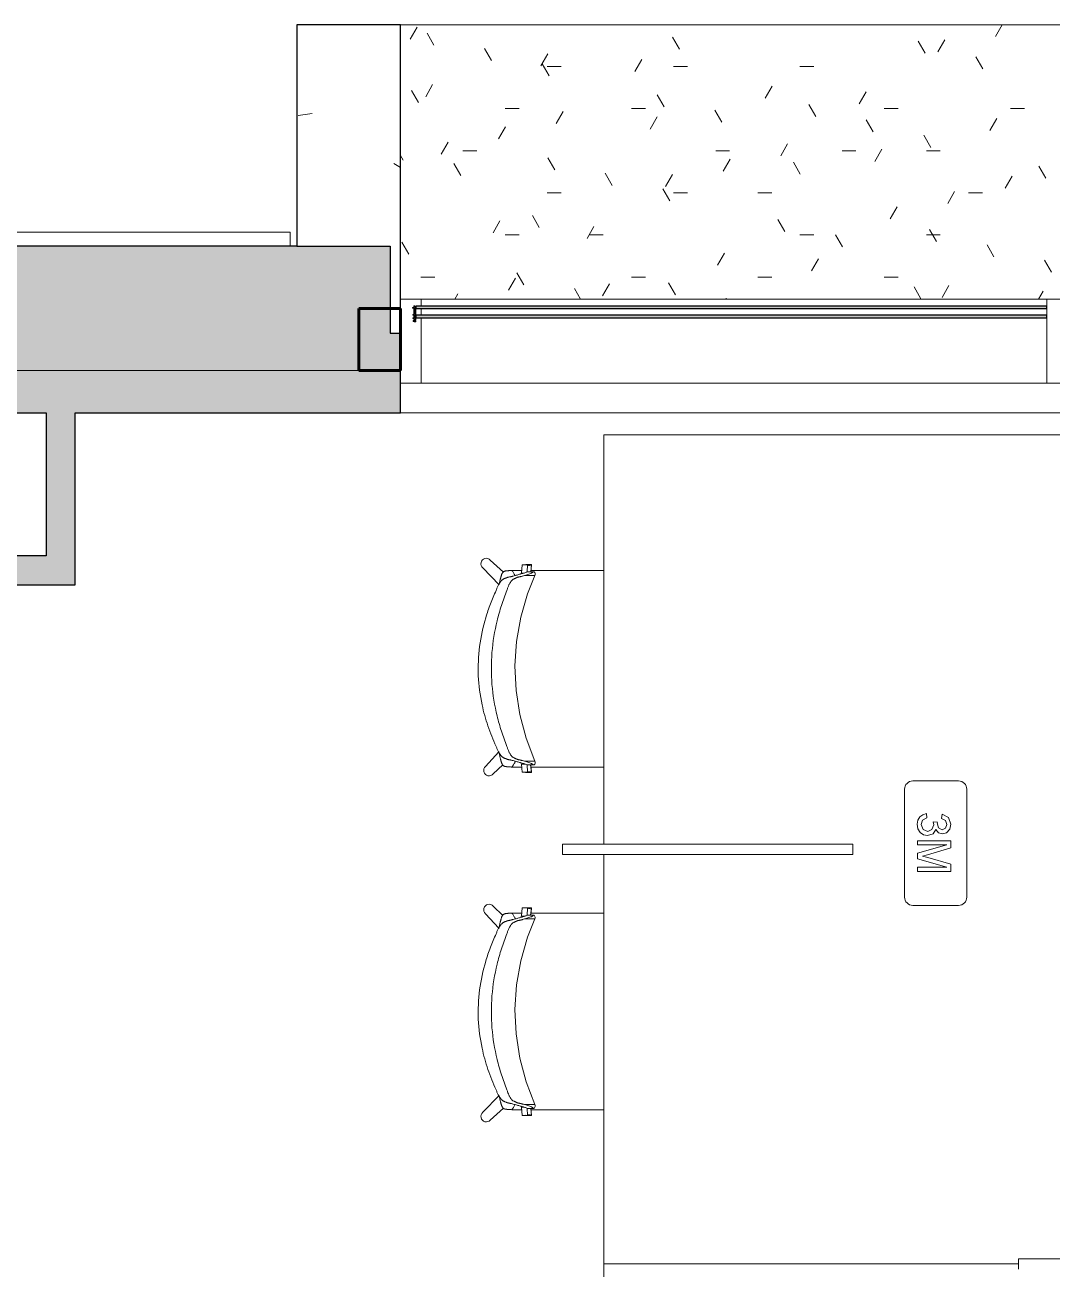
# Model space of a CAD drawing. Header units: millimetres. Extents: x 155927 to 295199, y -4084 to 97293.
# Drawn here: x 189903 to 192381, y 32180 to 35182 of the extents above; entities that cross this region are included whole.
import ezdxf

# ---------------------------------------------------------------- set-up
doc = ezdxf.new("R2010")
doc.units = ezdxf.units.MM
doc.header["$MEASUREMENT"] = 0
for name, color, linetype, lineweight in [('A-DETL-GENF', 7, 'CONTINUOUS', 9), ('A-GLAZ', 7, 'CONTINUOUS', 9), ('A-GLAZ-CURT', 7, 'CONTINUOUS', 9), ('A-GLAZ-CWMG', 7, 'CONTINUOUS', 9), ('A-WALL', 7, 'CONTINUOUS', 9), ('A-WALL-PATT', 7, 'CONTINUOUS', 9), ('I-FURN', 8, 'CONTINUOUS', 9), ('I-WALL', 7, 'CONTINUOUS', 9), ('S-COLS-SYMB', 171, 'CONTINUOUS', 70)]:
    doc.layers.add(name, color=color, linetype=linetype, lineweight=lineweight)

msp = doc.modelspace()

# ---------------------------------------------------------------- hatches: boundary and pattern name
at = {"layer": 'A-GLAZ-CURT'}
h = msp.add_hatch(color=256, dxfattribs=at)
h.paths.add_polyline_path([(192367.8, 34475.1), (192367.8, 34481.1), (190845.8, 34481.1), (190845.8, 34475.1), (191355.9, 34475.1)], flags=0)
h.paths.add_polyline_path([(192367.8, 34497.1), (192367.8, 34503.1), (190845.8, 34503.1), (190845.8, 34497.1), (191355.9, 34497.1)], flags=0)
at = {"layer": 'A-WALL-PATT'}
h = msp.add_hatch(color=256, dxfattribs=at)
h.paths.add_polyline_path([(231130.8, 34347.6), (231130.8, 34647.6), (229692.8, 34647.6), (229692.8, 34347.6), (230840.8, 34347.6)], flags=0)
h.paths.add_polyline_path([(220908.8, 34347.6), (220908.8, 34647.6), (202317.8, 34647.6), (202317.8, 34347.6), (220172.3, 34347.6)], flags=0)
h.paths.add_polyline_path([(200283.7, 34347.6), (200283.7, 34647.6), (197292.8, 34647.6), (197292.8, 34347.6), (199760.7, 34347.6)], flags=0)
h.paths.add_polyline_path([(194558.8, 34347.6), (194558.8, 34647.6), (192442.8, 34647.6), (192442.8, 34437.6), (192417.8, 34437.6), (192417.8, 34347.6), (193757.3, 34347.6)], flags=0)
h.paths.add_polyline_path([(190808.8, 34347.6), (190808.8, 34437.6), (190783.8, 34437.6), (190783.8, 34647.6), (187318, 34647.6), (187318, 34347.6), (190783.8, 34347.6)], flags=0)
h.paths.add_polyline_path([(185283.8, 34347.6), (185283.8, 34647.6), (166692.8, 34647.6), (166692.8, 34347.6), (184151.8, 34347.6)], flags=0)
h.paths.add_polyline_path([(157908.8, 34347.6), (157908.8, 34647.6), (156760.8, 34647.6), (156760.8, 34347.6), (157736.8, 34347.6)], flags=0)
h = msp.add_hatch(color=256, dxfattribs=at)
h.paths.add_polyline_path([(197592, 34245.6), (197592, 34347.6), (197292.8, 34347.6), (197292.8, 34245.6)], flags=0)
h.paths.add_polyline_path([(194558.8, 34245.6), (194558.8, 34347.6), (192417.8, 34347.6), (192417.8, 34245.6), (193757.3, 34245.6)], flags=0)
h.paths.add_polyline_path([(190808.8, 34245.6), (190808.8, 34347.6), (189647, 34347.6), (189647, 34245.6), (190024.4, 34245.6)], flags=0)
for points in [[(190024.4, 33830.6), (190024.4, 34245.6), (189954.4, 34245.6), (189954.4, 33830.6)], [(189875.8, 33830.6), (189954.4, 33830.6), (189954.4, 33900.6), (189647, 33900.6), (189647, 33830.6), (189773.8, 33830.6)]]:
    msp.add_hatch(color=256, dxfattribs=at).paths.add_polyline_path(points, flags=0)

# ---------------------------------------------------------------- linework, layer by layer
at = {"layer": 'A-DETL-GENF', "extrusion": (0, 0, -1)}
for p, q in [((190838.2, 34499.9), (190838.3, 34498.3)), ((190840.8, 34500.1), (190838.4, 34500.1)), ((190838.5, 34498.1), (190840.8, 34498.1)), ((190841.3, 34503.6), (190841.3, 34500.6)), ((190841.3, 34497.6), (190841.3, 34483.6)), ((190843.3, 34504.1), (190841.8, 34504.1)), ((190843.8, 34468.6), (190843.8, 34503.6)), ((190845.8, 34502.6), (190843.8, 34468.6)), ((190843.8, 34502.6), (190845.8, 34468.6)), ((190845.8, 34502.6), (190843.8, 34502.6)), ((190843.8, 34502.6), (190843.8, 34468.6)), ((190845.8, 34468.6), (190845.8, 34502.6)), ((190838.5, 34482.9), (190838.6, 34481.3)), ((190840.8, 34483.1), (190838.7, 34483.1)), ((190838.7, 34474.9), (190838.7, 34473.3)), ((190838.8, 34481.1), (190840.8, 34481.1)), ((190840.8, 34475.1), (190838.9, 34475.1)), ((190838.9, 34473.1), (190840.8, 34473.1)), ((190839.5, 34468.1), (190839.5, 34467.3)), ((190840.5, 34468.3), (190839.7, 34468.3)), ((190840.7, 34467.6), (190840.7, 34468.1)), ((190841.3, 34480.6), (190841.3, 34475.6)), ((190841.3, 34472.7), (190842.3, 34468)), ((190842.7, 34466.8), (190841.5, 34466.8)), ((190841.8, 34465.6), (190845.8, 34465.6)), ((190842.6, 34467.7), (190842.8, 34467.6)), ((190843.8, 34468.6), (190845.8, 34468.6)), ((190846.1, 34466.8), (190844.4, 34467.6))]:
    msp.add_line(p, q, dxfattribs=at)
for centre, radius, start, end in [((-190838.4, 34499.9), 0.2, 359, 90), ((-190838.5, 34498.3), 0.2, 270, 359), ((-190840.8, 34500.6), 0.5, 180, 270), ((-190840.8, 34497.6), 0.5, 90, 180), ((-190841.8, 34503.6), 0.5, 0, 90), ((-190843.3, 34503.6), 0.5, 90, 180), ((-190838.7, 34482.9), 0.2, 359, 90), ((-190838.8, 34481.3), 0.2, 270, 359), ((-190838.9, 34474.9), 0.2, 359, 90), ((-190838.9, 34473.3), 0.2, 270, 359), ((-190839.4, 34467.1), 0.2, 327.6077, 90.0001), ((-190841.8, 34468.6), 3, 270, 327.6077), ((-190839.7, 34468.1), 0.2, 0, 90), ((-190840.5, 34468.1), 0.2, 90, 180), ((-190841.5, 34467.6), 0.8, 270, 0), ((-190840.8, 34483.6), 0.5, 180, 270), ((-190840.8, 34480.6), 0.5, 90, 180), ((-190840.8, 34475.6), 0.5, 180, 270), ((-190840.8, 34472.6), 0.5, 90, 167.698), ((-190842.8, 34468.1), 0.5, 294.9999, 347.698), ((-190842.7, 34467.2), 0.4, 114.9999, 270), ((-190844.8, 34468.5), 1, 295, 359.9999), ((-190845.8, 34466.3), 0.65, 115, 270)]:
    msp.add_arc(centre, radius, start, end, dxfattribs=at)
at = {"layer": 'A-GLAZ', "lineweight": 30}
for p, q in [((190808.8, 35181.6), (190558.8, 35181.6)), ((190558.8, 35181.6), (190558.8, 34647.6)), ((190808.8, 34437.6), (190808.8, 35181.6)), ((190558.8, 34647.6), (190783.8, 34647.6)), ((190783.8, 34647.6), (190783.8, 34437.6)), ((190783.8, 34437.6), (190808.8, 34437.6))]:
    msp.add_line(p, q, dxfattribs=at)
at = {"layer": 'A-GLAZ'}
msp.add_line((192417.8, 35181.6), (190808.8, 35181.6), dxfattribs=at)
at = {"layer": 'A-GLAZ', "linetype": 'Continuous'}
for p, q in [((192260.3, 35181.6), (192244.1, 35153.5)), ((190849.4, 35176.2), (190832.6, 35147.2)), ((190889.8, 35132.9), (190873.1, 35161.9)), ((191482.2, 35122.9), (191465.4, 35152)), ((191028.6, 35095.7), (191011.9, 35124.7)), ((192074.5, 35113), (192057.7, 35142)), ((192122.1, 35145.4), (192105.3, 35116.3)), ((191164.2, 35111.8), (191147.4, 35082.8)), ((191390.9, 35098.2), (191374.2, 35069.2)), ((192213.3, 35075.8), (192196.5, 35104.8)), ((191167.4, 35058.5), (191150.6, 35087.5)), ((191163, 35081.2), (191196.5, 35081.2)), ((191467.8, 35081.2), (191501.3, 35081.2)), ((191772.6, 35081.2), (191806.1, 35081.2)), ((190886.6, 35037.5), (190869.8, 35008.4)), ((191705.7, 35033.8), (191688.9, 35004.8)), ((190852.6, 34994.1), (190835.9, 35023.1)), ((191445, 34984.1), (191428.2, 35013.2)), ((191932.5, 35020.2), (191915.7, 34991.2)), ((191061.4, 34979.6), (191094.9, 34979.6)), ((191201.3, 34973), (191184.6, 34944)), ((191366.2, 34979.6), (191399.7, 34979.6)), ((191583.8, 34946.9), (191567, 34976)), ((191810.5, 34960.6), (191793.8, 34989.6)), ((191975.8, 34979.6), (192009.3, 34979.6)), ((192280.6, 34979.6), (192314.1, 34979.6)), ((190562.4, 34963.3), (190595.7, 34967.7)), ((191428.1, 34959.4), (191411.4, 34930.4)), ((191949.3, 34923.4), (191932.6, 34952.4)), ((192247.2, 34955.8), (192230.5, 34926.8)), ((191062.6, 34935.9), (191045.8, 34906.8)), ((192088.1, 34886.2), (192071.4, 34915.2)), ((190923.8, 34898.7), (190907, 34869.6)), ((191742.9, 34895), (191726.1, 34866)), ((191969.7, 34881.4), (191952.9, 34852.4)), ((190815.5, 34855.3), (190808.8, 34866.8)), ((190959.8, 34878), (190993.3, 34878)), ((191181, 34831.7), (191164.3, 34860.8)), ((191569.4, 34878), (191602.9, 34878)), ((191604.1, 34857.8), (191587.3, 34828.8)), ((191773.4, 34821.8), (191756.6, 34850.8)), ((191874.2, 34878), (191907.7, 34878)), ((192077.4, 34878), (192110.9, 34878)), ((190793.2, 34847.4), (190808.8, 34837.4)), ((190954.2, 34818.1), (190937.5, 34847.2)), ((191319.8, 34794.5), (191303, 34823.6)), ((191465.3, 34820.6), (191448.5, 34791.6)), ((192365.7, 34811.8), (192348.9, 34840.8)), ((192284.4, 34817), (192267.7, 34788)), ((191163, 34776.4), (191196.5, 34776.4)), ((191458.6, 34757.4), (191441.8, 34786.4)), ((191467.8, 34776.4), (191501.3, 34776.4)), ((191671, 34776.4), (191704.5, 34776.4)), ((192145.6, 34779.8), (192128.9, 34750.8)), ((192179, 34776.4), (192212.5, 34776.4)), ((192006.9, 34742.6), (191990.1, 34713.6)), ((191048.9, 34709.1), (191032.2, 34680)), ((191143.8, 34692.9), (191127.1, 34722)), ((191736.2, 34683), (191719.4, 34712)), ((191061.4, 34674.8), (191094.9, 34674.8)), ((191275.7, 34695.5), (191259, 34666.4)), ((191264.6, 34674.8), (191298.1, 34674.8)), ((191772.6, 34674.8), (191806.1, 34674.8)), ((191875, 34645.8), (191858.2, 34674.8)), ((192077.4, 34674.8), (192110.9, 34674.8)), ((192101.7, 34659.4), (192085, 34688.4)), ((190829.1, 34628.5), (190812.3, 34657.6)), ((192240.5, 34622.2), (192223.8, 34651.2)), ((191590.5, 34631.1), (191573.7, 34602)), ((191817.3, 34617.4), (191800.5, 34588.4)), ((192379.3, 34585), (192362.5, 34614.1)), ((191106.6, 34554.2), (191089.9, 34583.2)), ((190858.2, 34573.2), (190891.7, 34573.2)), ((191086.1, 34570.3), (191069.4, 34541.3)), ((191312.9, 34556.7), (191296.1, 34527.6)), ((191366.2, 34573.2), (191399.7, 34573.2)), ((191472.2, 34530.6), (191455.4, 34559.6)), ((191671, 34573.2), (191704.5, 34573.2)), ((191975.8, 34573.2), (192009.3, 34573.2)), ((192064.5, 34520.6), (192047.8, 34549.6)), ((192132, 34553), (192115.3, 34524)), ((190947.3, 34533.1), (190939.8, 34520.1)), ((191243.6, 34520.1), (191228.7, 34546)), ((191595.6, 34520.1), (191594.2, 34522.4)), ((192358.8, 34539.4), (192347.7, 34520.1))]:
    msp.add_line(p, q, dxfattribs=at)
at = {"layer": 'A-GLAZ-CURT', "lineweight": 20}
for p, q in [((190542.8, 34681.6), (188558.8, 34681.6)), ((190542.8, 34647.6), (190542.8, 34681.6)), ((188558.8, 34647.6), (190542.8, 34647.6))]:
    msp.add_line(p, q, dxfattribs=at)
at = {"layer": 'A-GLAZ-CURT', "lineweight": 30}
for p, q in [((192367.8, 34503.1), (190845.8, 34503.1)), ((190845.8, 34503.1), (190845.8, 34497.1)), ((190845.8, 34497.1), (192367.8, 34497.1)), ((192367.8, 34497.1), (192367.8, 34503.1)), ((192367.8, 34481.1), (190845.8, 34481.1)), ((190845.8, 34481.1), (190845.8, 34475.1)), ((190845.8, 34475.1), (192367.8, 34475.1)), ((192367.8, 34475.1), (192367.8, 34481.1))]:
    msp.add_line(p, q, dxfattribs=at)
at = {"layer": 'A-GLAZ-CWMG', "lineweight": 20}
for p, q in [((190858.8, 34520.1), (190808.8, 34520.1)), ((190858.8, 34503.1), (190858.8, 34520.1)), ((190845.8, 34475.1), (190845.8, 34503.1)), ((190845.8, 34503.1), (190858.8, 34503.1)), ((190858.8, 34475.1), (190845.8, 34475.1)), ((190858.8, 34317.6), (190858.8, 34475.1)), ((190808.8, 34437.6), (190808.8, 34317.6)), ((190808.8, 34317.6), (190858.8, 34317.6))]:
    msp.add_line(p, q, dxfattribs=at)
at = {"layer": 'A-GLAZ-CWMG'}
for p, q in [((190858.8, 34520.1), (192367.8, 34520.1)), ((190858.8, 34481.1), (190858.8, 34497.1)), ((192367.8, 34317.6), (190858.8, 34317.6))]:
    msp.add_line(p, q, dxfattribs=at)
at = {"layer": 'A-GLAZ-CWMG', "lineweight": 20, "extrusion": (0, 0, -1)}
for p, q in [((192417.8, 34520.1), (192367.8, 34520.1)), ((192367.8, 34520.1), (192367.8, 34317.6)), ((192367.8, 34317.6), (192417.8, 34317.6))]:
    msp.add_line(p, q, dxfattribs=at)
at = {"layer": 'A-WALL', "lineweight": 30}
for p, q in [((190558.8, 34647.6), (187318, 34647.6)), ((190808.8, 34347.6), (190808.8, 34437.6))]:
    msp.add_line(p, q, dxfattribs=at)
at = {"layer": 'A-WALL'}
msp.add_line((189647, 34347.6), (190808.8, 34347.6), dxfattribs=at)
at = {"layer": 'I-FURN'}
for p, q in [((192899.9, 34192.6), (191299.9, 34192.6)), ((191299.9, 34192.6), (191299.9, 33205.1)), ((191057.2, 33861.5), (191025.7, 33890.4)), ((191007.5, 33871.7), (191046.9, 33831.1)), ((191100.8, 33859.2), (191102.2, 33879.1)), ((191106.7, 33859.2), (191100.8, 33859.2)), ((191103.8, 33858.3), (191100.8, 33858.3)), ((191102.2, 33879.1), (191115.5, 33879.1)), ((191125.2, 33879.5), (191111.9, 33879.5)), ((191115.5, 33879.1), (191114.3, 33861.8)), ((191115.8, 33862.3), (191129.4, 33862.3)), ((191123.2, 33862.3), (191125.2, 33879.5)), ((191123.3, 33862.3), (191125.2, 33878.5)), ((191132.7, 33860.5), (191131.5, 33862.3)), ((191133.5, 33858.4), (191132.7, 33860.5)), ((191133.7, 33856.9), (191133.5, 33858.4)), ((191115.6, 33809.2), (191133, 33853.2)), ((191133, 33853.2), (191133.6, 33855)), ((191133.6, 33855), (191133.7, 33856.9)), ((191099.1, 33752.5), (191115.6, 33809.2)), ((191088.9, 33694.2), (191099.1, 33752.5)), ((191085.1, 33635.2), (191088.9, 33694.2)), ((191087.7, 33576.1), (191085.1, 33635.2)), ((191096.6, 33517.7), (191087.7, 33576.1)), ((191111.8, 33460.6), (191096.6, 33517.7)), ((191133, 33405.4), (191111.8, 33460.6)), ((191046.4, 33427.9), (191014.2, 33392.7)), ((191032.9, 33374.5), (191055.7, 33396.7)), ((191100.8, 33399.4), (191106.7, 33399.4)), ((191102.2, 33378.5), (191100.8, 33398.4)), ((191100.8, 33398.4), (191109.6, 33398.4)), ((191115.5, 33378.5), (191102.2, 33378.5)), ((191111.9, 33378.2), (191125.2, 33378.2)), ((191114.2, 33396.8), (191115.5, 33378.5)), ((191114.3, 33396.8), (191115.5, 33379.4)), ((191115.8, 33396.3), (191129.4, 33396.3)), ((191125.2, 33378.2), (191123, 33396.3)), ((191125.2, 33379.1), (191123.2, 33396.3)), ((191132.7, 33398.1), (191131.5, 33396.3)), ((191133.5, 33400.2), (191132.7, 33398.1)), ((191133, 33405.4), (191133.6, 33403.6)), ((191133.7, 33401.7), (191133.5, 33400.2)), ((191133.6, 33403.6), (191133.7, 33401.7)), ((192154.9, 33357.6), (192044.9, 33357.6)), ((192024.9, 33337.6), (192024.9, 33077.6)), ((192174.9, 33077.6), (192174.9, 33337.6)), ((192056.6, 33262.9), (192055.1, 33253.2)), ((192061.3, 33270.8), (192056.6, 33262.9)), ((192068.6, 33276.3), (192061.3, 33270.8)), ((192065.1, 33252.8), (192068.3, 33263.2)), ((192068.3, 33263.2), (192078.9, 33268.7)), ((192077.7, 33278.8), (192068.6, 33276.3)), ((192078.9, 33268.7), (192077.7, 33278.8)), ((192104, 33257.9), (192094, 33259.1)), ((192094, 33259.1), (192095.1, 33252)), ((192103.9, 33256.3), (192104, 33257.9)), ((192115.3, 33277.5), (192114.1, 33267.5)), ((192114.1, 33267.5), (192123.5, 33262.6)), ((192131.1, 33269.3), (192115.3, 33277.5)), ((192123.5, 33262.6), (192126.6, 33253)), ((192136.7, 33253.3), (192131.1, 33269.3)), ((192055.1, 33253.2), (192056.9, 33242.5)), ((192056.9, 33242.5), (192062.4, 33233.7)), ((192062.4, 33233.7), (192070.6, 33228)), ((192069.5, 33240.6), (192065.1, 33252.8)), ((192080.6, 33236.1), (192069.5, 33240.6)), ((192070.6, 33228), (192080.4, 33226.1)), ((192080.4, 33226.1), (192093.5, 33229.9)), ((192091, 33240.6), (192080.6, 33236.1)), ((192095.1, 33252), (192091, 33240.6)), ((192093.5, 33229.9), (192100.3, 33240.8)), ((192100.3, 33240.8), (192107, 33232.6)), ((192106.8, 33244.9), (192103.9, 33256.3)), ((192115.7, 33239.9), (192106.8, 33244.9)), ((192107, 33232.6), (192116.2, 33229.8)), ((192123.5, 33243.5), (192115.7, 33239.9)), ((192116.2, 33229.8), (192126.4, 33232.8)), ((192126.6, 33253), (192123.5, 33243.5)), ((192126.4, 33232.8), (192133.9, 33241.2)), ((192133.9, 33241.2), (192136.7, 33253.3)), ((191199.9, 33205.1), (191199.9, 33180.1)), ((191199.9, 33205.1), (191229.9, 33205.1)), ((191229.9, 33205.1), (191859.9, 33205.1)), ((191859.9, 33205.1), (191899.9, 33205.1)), ((191899.9, 33180.1), (191899.9, 33205.1)), ((192056.3, 33213.5), (192056.3, 33203.5)), ((192136.7, 33213.5), (192056.3, 33213.5)), ((192056.3, 33203.5), (192126.6, 33203.5)), ((192126.6, 33203.5), (192056.3, 33183.3)), ((192136.7, 33196.2), (192136.7, 33213.5)), ((191229.9, 33180.1), (191199.9, 33180.1)), ((191859.9, 33180.1), (191229.9, 33180.1)), ((191299.9, 33180.1), (191299.9, 32192.6)), ((191899.9, 33180.1), (191859.9, 33180.1)), ((192056.3, 33183.3), (192056.3, 33169.6)), ((192056.3, 33169.6), (192126.6, 33149.5)), ((192068.2, 33176.5), (192080, 33179.8)), ((192081, 33172.9), (192068.2, 33176.5)), ((192080, 33179.8), (192136.7, 33196.2)), ((192136.7, 33156.7), (192081, 33172.9)), ((192126.6, 33149.5), (192056.3, 33149.5)), ((192056.3, 33149.5), (192056.3, 33139.4)), ((192056.3, 33139.4), (192136.7, 33139.4)), ((192136.7, 33139.4), (192136.7, 33156.7)), ((191055.7, 33033.5), (191032.9, 33055.6)), ((191100.8, 33031.7), (191102.2, 33051.6)), ((191102.2, 33051.6), (191115.5, 33051.6)), ((191125.2, 33051.9), (191111.9, 33051.9)), ((191115.5, 33051.6), (191114.2, 33033.3)), ((191115.5, 33050.7), (191114.3, 33033.3)), ((191123, 33033.8), (191125.2, 33051.9)), ((191123.2, 33033.8), (191125.2, 33051)), ((192044.9, 33057.6), (192154.9, 33057.6)), ((191014.2, 33037.4), (191046.4, 33002.3)), ((191109.6, 33031.7), (191100.8, 33031.7)), ((191106.7, 33030.8), (191100.8, 33030.8)), ((191115.6, 32980.8), (191133, 33024.7)), ((191129.4, 33033.8), (191115.8, 33033.8)), ((191131.5, 33033.8), (191132.6, 33032.3)), ((191132.6, 33032.3), (191133.3, 33030.5)), ((191133.6, 33026.8), (191133, 33024.7)), ((191133.3, 33030.5), (191133.6, 33029.1)), ((191133.6, 33029.1), (191133.6, 33026.8)), ((191099.1, 32924), (191115.6, 32980.8)), ((191088.9, 32865.7), (191099.1, 32924)), ((191085.1, 32806.7), (191088.9, 32865.7)), ((191087.7, 32747.6), (191085.1, 32806.7)), ((191096.6, 32689.2), (191087.7, 32747.6)), ((191111.8, 32632.1), (191096.6, 32689.2)), ((191133, 32576.9), (191111.8, 32632.1)), ((191046.9, 32599.1), (191007.5, 32558.4)), ((191025.7, 32539.7), (191057.2, 32568.7)), ((191100.8, 32571.8), (191103.8, 32571.8)), ((191102.2, 32551), (191100.8, 32570.9)), ((191100.8, 32570.9), (191106.7, 32570.9)), ((191114.3, 32568.3), (191115.5, 32551)), ((191129.4, 32567.8), (191115.8, 32567.8)), ((191125.2, 32550.7), (191123.2, 32567.8)), ((191125.2, 32551.6), (191123.3, 32567.8)), ((191131.5, 32567.8), (191132.6, 32569.4)), ((191132.6, 32569.4), (191133.3, 32571.1)), ((191133.6, 32574.9), (191133, 32576.9)), ((191133.3, 32571.1), (191133.6, 32572.6)), ((191133.6, 32572.6), (191133.6, 32574.9)), ((191115.5, 32551), (191102.2, 32551)), ((191111.9, 32550.7), (191125.2, 32550.7)), ((192299.9, 32192.6), (191299.9, 32192.6)), ((191299.9, 32192.6), (191299.9, 30192.6)), ((191299.9, 32192.6), (192299.9, 32192.6)), ((192299.9, 32205.1), (192299.9, 32180.1)), ((192299.9, 32205.1), (192339.9, 32205.1)), ((192339.9, 32205.1), (192969.9, 32205.1))]:
    msp.add_line(p, q, dxfattribs=at)
for centre, radius, start, end in [((191016, 33881.7), 13.1, 41.9662, 229.5824), ((191022.9, 33383), 13.1, 131.9896, 319.6059), ((192044.9, 33337.6), 20, 90, 180), ((192154.9, 33337.6), 20, 0, 90), ((192044.9, 33077.6), 20, 180, 270), ((192154.9, 33077.6), 20, 270, 0), ((191022.9, 33047.1), 13.1, 40.3941, 228.0104), ((191016, 32548.4), 13.1, 130.4176, 318.0338)]:
    msp.add_arc(centre, radius, start, end, dxfattribs=at)
for centre, major_axis, start_param, end_param in [((191106.5, 33896), (0, -17.4), 0.238848, 0.322489), ((191119.8, 33896), (0, -17.4), 6.026179, 6.605675), ((191119.8, 33895), (0, -17.4), 6.026179, 6.605675), ((191106.5, 33361.7), (0, -17.4), 2.819103, 2.902745), ((191119.8, 33362.6), (0, -17.4), 2.819103, 3.398599), ((191119.8, 33361.7), (0, -17.4), 2.819103, 3.398599), ((191106.5, 33068.4), (0, 17.4), 3.380441, 3.464082), ((191119.8, 33068.4), (0, 17.4), 2.884586, 3.464082), ((191119.8, 33067.5), (0, 17.4), 2.884586, 3.464082), ((191106.5, 32534.2), (0, 17.4), 5.960696, 6.044337), ((191119.8, 32535.1), (0, 17.4), 5.960696, 6.540192), ((191119.8, 32534.2), (0, 17.4), 5.960696, 6.540192)]:
    msp.add_ellipse(centre, major_axis=major_axis, ratio=0.978487, start_param=start_param, end_param=end_param, dxfattribs=at)
for points, knots in [([(191039.7, 33817.4), (191040.6, 33820), (191042.4, 33824.7), (191044.9, 33829.8), (191046.9, 33833.4), (191048.5, 33835.9), (191049.9, 33837.7), (191050.8, 33839), (191051.4, 33839.6), (191051.8, 33840.1), (191052.2, 33840.6), (191052.7, 33841.1), (191053.7, 33842.1), (191055.2, 33843.3), (191056.9, 33844.4), (191058.6, 33845.3), (191060.3, 33846.1), (191061.9, 33846.7), (191063.3, 33847.2), (191064.2, 33847.6), (191064.7, 33847.8), (191065.1, 33848), (191065.4, 33848.1), (191065.9, 33848.3), (191066.8, 33848.7), (191068, 33849), (191069.3, 33849.4), (191071, 33849.7), (191072.7, 33850), (191074.4, 33850.3), (191075.7, 33850.6), (191077, 33850.9), (191078.7, 33851.4), (191081.6, 33852.1), (191085.7, 33853.2), (191090.2, 33854.4), (191094.4, 33855.6), (191098.5, 33856.7), (191102.3, 33857.8), (191105.7, 33858.8), (191107.7, 33859.5), (191108.6, 33859.9)], [0, 0, 0, 0, 0.035714, 0.071429, 0.089286, 0.107143, 0.125, 0.133929, 0.138393, 0.142857, 0.147321, 0.151786, 0.160714, 0.178571, 0.196429, 0.214286, 0.232143, 0.25, 0.267857, 0.276786, 0.28125, 0.285714, 0.290179, 0.294643, 0.303571, 0.321429, 0.339286, 0.357143, 0.392857, 0.410714, 0.428571, 0.446429, 0.464286, 0.5, 0.571429, 0.642857, 0.714286, 0.785714, 0.857143, 0.928571, 1, 1, 1, 1]), ([(191046.9, 33831.4), (191047.4, 33833.8), (191048.2, 33837.5), (191049.2, 33842), (191049.8, 33844.4), (191050.2, 33846.3), (191050.7, 33847.9), (191051.1, 33849.5), (191051.6, 33851.1), (191052.1, 33852.8), (191052.7, 33854.6), (191053.3, 33856.3), (191053.9, 33857.6), (191054.4, 33858.6), (191054.8, 33859.3), (191055.3, 33859.9), (191055.9, 33860.8), (191056.8, 33861.8), (191058, 33862.7), (191059.2, 33863.3), (191060.4, 33863.7), (191061.8, 33864.1), (191063, 33864.3), (191063.9, 33864.4), (191064.4, 33864.5), (191064.8, 33864.5), (191065.2, 33864.6), (191065.7, 33864.6), (191066.6, 33864.7), (191067.8, 33864.8), (191069, 33864.9), (191070, 33865), (191070.8, 33865.1), (191071.7, 33865.1), (191072.8, 33865.2), (191074.7, 33865.3), (191076.4, 33865.4), (191077.4, 33865.5)], [0, 0, 0, 0, 0.125, 0.1875, 0.21875, 0.25, 0.28125, 0.3125, 0.34375, 0.375, 0.40625, 0.4375, 0.46875, 0.484375, 0.5, 0.515625, 0.53125, 0.5625, 0.59375, 0.625, 0.65625, 0.6875, 0.71875, 0.734375, 0.742188, 0.75, 0.757812, 0.765625, 0.78125, 0.8125, 0.84375, 0.859375, 0.875, 0.890625, 0.90625, 0.9375, 1, 1, 1, 1]), ([(191085.8, 33852.8), (191085.6, 33853.2), (191084.4, 33855.5), (191081.9, 33859.8), (191079, 33863.6), (191077.4, 33865.5)], [0.93933321, 0.93933321, 0.93933321, 0.93933321, 0.94444444, 0.97222222, 1, 1, 1, 1]), ([(191122.9, 33865.7), (191123.6, 33865.7), (191126.8, 33865.7), (191132.7, 33865.7), (191140.5, 33865.7), (191148.2, 33865.7), (191158.3, 33865.7), (191170.7, 33865.7), (191182.9, 33865.7), (191192.8, 33865.7), (191200.4, 33865.7), (191208, 33865.7), (191218.1, 33865.7), (191230.5, 33865.7), (191245.4, 33865.7), (191260.5, 33865.7), (191275.7, 33865.7), (191288.7, 33865.7), (191296.8, 33865.7), (191299.8, 33865.7)], [-0.8977274, -0.8977274, -0.8977274, -0.8977274, -0.8928571, -0.875, -0.8571429, -0.8392857, -0.8214286, -0.7857143, -0.75, -0.7321429, -0.7142857, -0.6964286, -0.6785714, -0.6428571, -0.6071429, -0.5714286, -0.5357143, -0.5, -0.4781841, -0.4781841, -0.4781841, -0.4781841]), ([(191129.8, 33862.3), (191130.1, 33862.3), (191130.9, 33862.3), (191131.5, 33862.3), (191131.4, 33862.3), (191130.8, 33862.3), (191130, 33862.3), (191129.4, 33862.3)], [0.4171888, 0.4171888, 0.4171888, 0.4171888, 0.5, 0.625, 0.75, 0.875, 1, 1, 1, 1]), ([(191108.1, 33853.2), (191106.5, 33852.7), (191104.2, 33852.1), (191101.4, 33851.3), (191099.8, 33850.9), (191098.6, 33850.6), (191097.4, 33850.3), (191095.9, 33850), (191094.5, 33849.8), (191093, 33849.5), (191091.8, 33849.2), (191090.8, 33848.8), (191090, 33848.5), (191089.6, 33848.3), (191089.2, 33848.1), (191088.9, 33848), (191088.4, 33847.8), (191087.5, 33847.4), (191086.2, 33846.8), (191084.6, 33846.1), (191082.9, 33845.3), (191081.2, 33844.3), (191079.5, 33843.1), (191078.1, 33841.9), (191077.2, 33841), (191076.6, 33840.4), (191076.3, 33839.9), (191075.9, 33839.4), (191075.4, 33838.8), (191074.5, 33837.5), (191073.3, 33835.7), (191071.9, 33833.2), (191070.1, 33829.6), (191068, 33824.6), (191066.4, 33819.9), (191065.7, 33817.4)], [0, 0, 0, 0, 0.125, 0.1875, 0.21875, 0.25, 0.28125, 0.3125, 0.375, 0.40625, 0.4375, 0.46875, 0.484375, 0.492188, 0.5, 0.507812, 0.515625, 0.53125, 0.5625, 0.59375, 0.625, 0.65625, 0.6875, 0.71875, 0.734375, 0.742188, 0.75, 0.757812, 0.765625, 0.78125, 0.8125, 0.84375, 0.875, 0.9375, 1, 1, 1, 1]), ([(191108.1, 33853.2), (191111.1, 33853.2), (191116.5, 33853.2), (191122.9, 33853.2), (191127.6, 33853.2), (191130.3, 33853.2), (191131.7, 33853.2), (191132.2, 33853.2), (191132.4, 33853.2)], [0, 0, 0, 0, 0.1111111, 0.2222222, 0.3333333, 0.4444444, 0.5, 0.5555556, 0.5555556, 0.5555556, 0.5555556]), ([(191039.7, 33441.2), (191032.2, 33457.2), (191019, 33490.1), (191003.2, 33547), (190994.7, 33611.5), (190997.9, 33682.5), (191010.4, 33740.3), (191025.5, 33785), (191034.7, 33806.7), (191039.7, 33817.4)], [-1, -1, -1, -1, -0.863636, -0.727273, -0.545455, -0.363636, -0.181818, -0.090909, 0, 0, 0, 0]), ([(191065.7, 33817.4), (191060.9, 33805.5), (191052.1, 33781.3), (191038, 33731.7), (191027.7, 33668), (191027.7, 33590.5), (191038, 33526.8), (191052.1, 33477.3), (191060.9, 33453.1), (191065.7, 33441.2)], [-1, -1, -1, -1, -0.9, -0.8, -0.6, -0.4, -0.2, -0.1, 0, 0, 0, 0]), ([(191108.6, 33398.7), (191106.7, 33399.4), (191103.5, 33400.5), (191098.5, 33401.9), (191094.4, 33403), (191090.2, 33404.2), (191085.7, 33405.4), (191081.6, 33406.5), (191078.3, 33407.3), (191076.1, 33407.9), (191074.4, 33408.3), (191072.7, 33408.6), (191071, 33408.9), (191069.3, 33409.2), (191068, 33409.6), (191066.8, 33409.9), (191065.9, 33410.2), (191065.4, 33410.4), (191065.1, 33410.6), (191064.7, 33410.8), (191064.2, 33411), (191063.3, 33411.3), (191061.9, 33411.9), (191060.3, 33412.5), (191058.6, 33413.3), (191056.9, 33414.2), (191055.2, 33415.3), (191053.7, 33416.5), (191052.7, 33417.4), (191052.2, 33418), (191051.8, 33418.5), (191051.4, 33419), (191050.8, 33419.6), (191049.9, 33420.8), (191048.5, 33422.7), (191046.9, 33425.2), (191044.9, 33428.8), (191042.4, 33433.9), (191040.6, 33438.6), (191039.7, 33441.2)], [0, 0, 0, 0, 0.142857, 0.214286, 0.285714, 0.357143, 0.428571, 0.5, 0.535714, 0.571429, 0.589286, 0.607143, 0.642857, 0.660714, 0.678571, 0.696429, 0.705357, 0.709821, 0.714286, 0.71875, 0.723214, 0.732143, 0.75, 0.767857, 0.785714, 0.803571, 0.821429, 0.839286, 0.848214, 0.852679, 0.857143, 0.861607, 0.866071, 0.875, 0.892857, 0.910714, 0.928571, 0.964286, 1, 1, 1, 1]), ([(191065.7, 33441.2), (191066.4, 33438.7), (191068, 33434), (191070.1, 33429), (191071.9, 33425.4), (191073.3, 33422.9), (191074.5, 33421), (191075.4, 33419.8), (191075.9, 33419.2), (191076.3, 33418.7), (191076.6, 33418.2), (191077.2, 33417.6), (191078.1, 33416.7), (191079.5, 33415.5), (191081.2, 33414.3), (191082.9, 33413.3), (191084.6, 33412.5), (191086.2, 33411.8), (191087.5, 33411.2), (191088.4, 33410.8), (191088.9, 33410.6), (191089.2, 33410.5), (191089.6, 33410.3), (191090, 33410.1), (191090.8, 33409.8), (191091.8, 33409.4), (191093, 33409.1), (191094.5, 33408.8), (191095.9, 33408.6), (191097.4, 33408.3), (191098.6, 33408), (191099.8, 33407.7), (191101.4, 33407.3), (191104.2, 33406.5), (191106.5, 33405.9), (191108.1, 33405.4)], [0, 0, 0, 0, 0.0625, 0.125, 0.15625, 0.1875, 0.21875, 0.234375, 0.242188, 0.25, 0.257812, 0.265625, 0.28125, 0.3125, 0.34375, 0.375, 0.40625, 0.4375, 0.46875, 0.484375, 0.492188, 0.5, 0.507812, 0.515625, 0.53125, 0.5625, 0.59375, 0.625, 0.6875, 0.71875, 0.75, 0.78125, 0.8125, 0.875, 1, 1, 1, 1]), ([(191077.4, 33391.2), (191076.4, 33391.3), (191074.7, 33391.4), (191072.8, 33391.5), (191071.7, 33391.6), (191070.8, 33391.6), (191070, 33391.7), (191069, 33391.7), (191067.8, 33391.8), (191066.6, 33392), (191065.7, 33392), (191065.2, 33392.1), (191064.8, 33392.2), (191064.4, 33392.2), (191063.9, 33392.3), (191063, 33392.4), (191061.8, 33392.6), (191060.4, 33392.9), (191059.2, 33393.4), (191058, 33394), (191056.8, 33394.9), (191055.9, 33395.9), (191055.3, 33396.8), (191054.8, 33397.4), (191054.4, 33398.1), (191053.9, 33399.1), (191053.3, 33400.4), (191052.7, 33402.1), (191052.1, 33403.9), (191051.6, 33405.6), (191051.1, 33407.2), (191050.7, 33408.8), (191050.2, 33410.4), (191049.8, 33412.3), (191049.2, 33414.7), (191048.2, 33419.2), (191047.4, 33422.9), (191046.9, 33425.3)], [0, 0, 0, 0, 0.0625, 0.09375, 0.109375, 0.125, 0.140625, 0.15625, 0.1875, 0.21875, 0.234375, 0.242188, 0.25, 0.257812, 0.265625, 0.28125, 0.3125, 0.34375, 0.375, 0.40625, 0.4375, 0.46875, 0.484375, 0.5, 0.515625, 0.53125, 0.5625, 0.59375, 0.625, 0.65625, 0.6875, 0.71875, 0.75, 0.78125, 0.8125, 0.875, 1, 1, 1, 1]), ([(191077.4, 33391.2), (191079, 33393.1), (191081.9, 33396.9), (191084.7, 33401.6), (191086, 33404.4), (191086.4, 33405.2)], [0, 0, 0, 0, 0.02777778, 0.05555556, 0.06696683, 0.06696683, 0.06696683, 0.06696683]), ([(191130.6, 33405.4), (191130.4, 33405.4), (191129, 33405.4), (191125.6, 33405.4), (191118.4, 33405.4), (191111.9, 33405.4), (191108.1, 33405.4)], [0.5555556, 0.5555556, 0.5555556, 0.5555556, 0.5833333, 0.7222222, 0.8611111, 1, 1, 1, 1]), ([(191299.8, 33391), (191296.7, 33391), (191288.7, 33391), (191278.2, 33391), (191268.3, 33391), (191260.7, 33391), (191253.1, 33391), (191243.1, 33391), (191230.7, 33391), (191218.2, 33391), (191208.1, 33391), (191200.4, 33391), (191192.8, 33391), (191182.7, 33391), (191170.2, 33391), (191155.1, 33391), (191139.7, 33391), (191129, 33391), (191123.4, 33391), (191122.9, 33391)], [-0.5222179, -0.5222179, -0.5222179, -0.5222179, -0.5, -0.4642857, -0.4464286, -0.4285714, -0.4107143, -0.3928571, -0.3571429, -0.3214286, -0.3035714, -0.2857143, -0.2678571, -0.25, -0.2142857, -0.1785714, -0.1428571, -0.1071429, -0.103964, -0.103964, -0.103964, -0.103964]), ([(191129.4, 33396.3), (191130, 33396.3), (191130.8, 33396.3), (191131.4, 33396.3), (191131.5, 33396.3), (191130.9, 33396.3), (191130.1, 33396.3), (191129.8, 33396.3)], [0, 0, 0, 0, 0.125, 0.25, 0.375, 0.5, 0.5837817, 0.5837817, 0.5837817, 0.5837817]), ([(191132.4, 33405.4), (191132.1, 33405.4), (191131.7, 33405.4), (191131.1, 33405.4), (191130.9, 33405.4)], [0.44444444, 0.44444444, 0.44444444, 0.44444444, 0.51388889, 0.54131261, 0.54131261, 0.54131261, 0.54131261]), ([(191039.7, 32989), (191040.6, 32991.5), (191042.4, 32996.2), (191044.9, 33001.3), (191046.9, 33004.9), (191048.5, 33007.4), (191049.9, 33009.3), (191050.8, 33010.5), (191051.4, 33011.1), (191051.8, 33011.6), (191052.2, 33012.1), (191052.7, 33012.7), (191053.7, 33013.6), (191055.2, 33014.8), (191056.9, 33015.9), (191058.6, 33016.8), (191060.3, 33017.6), (191061.9, 33018.3), (191063.3, 33018.8), (191064.2, 33019.1), (191064.7, 33019.4), (191065.1, 33019.5), (191065.4, 33019.7), (191065.9, 33019.9), (191066.8, 33020.2), (191068, 33020.6), (191069.3, 33020.9), (191071, 33021.2), (191072.7, 33021.5), (191074.4, 33021.8), (191075.7, 33022.1), (191077, 33022.5), (191078.7, 33022.9), (191081.6, 33023.7), (191085.7, 33024.7), (191090.2, 33025.9), (191094.4, 33027.1), (191098.5, 33028.2), (191102.3, 33029.3), (191105.7, 33030.4), (191107.7, 33031), (191108.6, 33031.4)], [0, 0, 0, 0, 0.035714, 0.071429, 0.089286, 0.107143, 0.125, 0.133929, 0.138393, 0.142857, 0.147321, 0.151786, 0.160714, 0.178571, 0.196429, 0.214286, 0.232143, 0.25, 0.267857, 0.276786, 0.28125, 0.285714, 0.290179, 0.294643, 0.303571, 0.321429, 0.339286, 0.357143, 0.392857, 0.410714, 0.428571, 0.446429, 0.464286, 0.5, 0.571429, 0.642857, 0.714286, 0.785714, 0.857143, 0.928571, 1, 1, 1, 1]), ([(191046.9, 33004.9), (191047.4, 33007.2), (191048.2, 33011), (191049.2, 33015.4), (191049.8, 33017.9), (191050.2, 33019.7), (191050.7, 33021.4), (191051.1, 33022.9), (191051.6, 33024.5), (191052.1, 33026.2), (191052.7, 33028), (191053.3, 33029.7), (191053.9, 33031), (191054.4, 33032), (191054.8, 33032.7), (191055.3, 33033.4), (191055.9, 33034.2), (191056.8, 33035.2), (191058, 33036.1), (191059.2, 33036.7), (191060.4, 33037.2), (191061.8, 33037.5), (191063, 33037.7), (191063.9, 33037.8), (191064.4, 33037.9), (191064.8, 33038), (191065.2, 33038), (191065.7, 33038.1), (191066.6, 33038.2), (191067.8, 33038.3), (191069, 33038.4), (191070, 33038.4), (191070.8, 33038.5), (191071.7, 33038.6), (191072.8, 33038.6), (191074.7, 33038.7), (191076.4, 33038.8), (191077.4, 33038.9)], [0, 0, 0, 0, 0.125, 0.1875, 0.21875, 0.25, 0.28125, 0.3125, 0.34375, 0.375, 0.40625, 0.4375, 0.46875, 0.484375, 0.5, 0.515625, 0.53125, 0.5625, 0.59375, 0.625, 0.65625, 0.6875, 0.71875, 0.734375, 0.742188, 0.75, 0.757812, 0.765625, 0.78125, 0.8125, 0.84375, 0.859375, 0.875, 0.890625, 0.90625, 0.9375, 1, 1, 1, 1]), ([(191108.1, 33024.7), (191106.5, 33024.3), (191104.2, 33023.6), (191101.4, 33022.8), (191099.8, 33022.4), (191098.6, 33022.1), (191097.4, 33021.8), (191095.9, 33021.5), (191094.5, 33021.3), (191093, 33021), (191091.8, 33020.7), (191090.8, 33020.3), (191090, 33020), (191089.6, 33019.8), (191089.2, 33019.7), (191088.9, 33019.5), (191088.4, 33019.3), (191087.5, 33018.9), (191086.2, 33018.4), (191084.6, 33017.6), (191082.9, 33016.8), (191081.2, 33015.8), (191079.5, 33014.7), (191078.1, 33013.5), (191077.2, 33012.5), (191076.6, 33011.9), (191076.3, 33011.4), (191075.9, 33010.9), (191075.4, 33010.3), (191074.5, 33009.1), (191073.3, 33007.2), (191071.9, 33004.7), (191070.1, 33001.2), (191068, 32996.1), (191066.4, 32991.4), (191065.7, 32989)], [0, 0, 0, 0, 0.125, 0.1875, 0.21875, 0.25, 0.28125, 0.3125, 0.375, 0.40625, 0.4375, 0.46875, 0.484375, 0.492188, 0.5, 0.507812, 0.515625, 0.53125, 0.5625, 0.59375, 0.625, 0.65625, 0.6875, 0.71875, 0.734375, 0.742188, 0.75, 0.757812, 0.765625, 0.78125, 0.8125, 0.84375, 0.875, 0.9375, 1, 1, 1, 1]), ([(191086.4, 33024.9), (191086, 33025.7), (191084.7, 33028.5), (191081.9, 33033.2), (191079, 33037), (191077.4, 33038.9)], [0.93303317, 0.93303317, 0.93303317, 0.93303317, 0.94444444, 0.97222222, 1, 1, 1, 1]), ([(191122.9, 33039.1), (191123.4, 33039.1), (191128.9, 33039.1), (191139.7, 33039.1), (191155.1, 33039.1), (191170.2, 33039.1), (191182.7, 33039.1), (191192.8, 33039.1), (191200.4, 33039.1), (191208.1, 33039.1), (191218.2, 33039.1), (191230.7, 33039.1), (191243.1, 33039.1), (191253.1, 33039.1), (191260.7, 33039.1), (191268.3, 33039.1), (191278.2, 33039.1), (191288.7, 33039.1), (191296.7, 33039.1), (191299.8, 33039.1)], [-0.896036, -0.896036, -0.896036, -0.896036, -0.8928571, -0.8571429, -0.8214286, -0.7857143, -0.75, -0.7321429, -0.7142857, -0.6964286, -0.6785714, -0.6428571, -0.6071429, -0.5892857, -0.5714286, -0.5535714, -0.5357143, -0.5, -0.4777821, -0.4777821, -0.4777821, -0.4777821]), ([(191129.8, 33033.8), (191130.1, 33033.8), (191130.9, 33033.8), (191131.5, 33033.8), (191131.4, 33033.8), (191130.8, 33033.8), (191130, 33033.8), (191129.4, 33033.8)], [0.4162183, 0.4162183, 0.4162183, 0.4162183, 0.5, 0.625, 0.75, 0.875, 1, 1, 1, 1]), ([(191130.9, 33024.7), (191131.2, 33024.7), (191131.7, 33024.7), (191132.2, 33024.7), (191132.4, 33024.7)], [0.45868739, 0.45868739, 0.45868739, 0.45868739, 0.5, 0.55555556, 0.55555556, 0.55555556, 0.55555556]), ([(191039.7, 32612.7), (191032.2, 32628.8), (191019, 32661.6), (191003.2, 32718.5), (190994.7, 32783), (190997.9, 32854), (191010.4, 32911.8), (191025.5, 32956.5), (191034.7, 32978.2), (191039.7, 32989)], [-1, -1, -1, -1, -0.863636, -0.727273, -0.545455, -0.363636, -0.181818, -0.090909, 0, 0, 0, 0]), ([(191065.7, 32989), (191060.9, 32977), (191052.1, 32952.9), (191038, 32903.3), (191027.7, 32839.6), (191027.7, 32762.1), (191038, 32698.4), (191052.1, 32648.8), (191060.9, 32624.6), (191065.7, 32612.7)], [-1, -1, -1, -1, -0.9, -0.8, -0.6, -0.4, -0.2, -0.1, 0, 0, 0, 0]), ([(191108.6, 32570.3), (191106.7, 32570.9), (191103.5, 32572), (191098.5, 32573.4), (191094.4, 32574.6), (191090.2, 32575.7), (191085.7, 32576.9), (191081.6, 32578), (191078.3, 32578.9), (191076.1, 32579.4), (191074.4, 32579.8), (191072.7, 32580.1), (191071, 32580.4), (191069.3, 32580.8), (191068, 32581.1), (191066.8, 32581.5), (191065.9, 32581.8), (191065.4, 32582), (191065.1, 32582.1), (191064.7, 32582.3), (191064.2, 32582.5), (191063.3, 32582.9), (191061.9, 32583.4), (191060.3, 32584.1), (191058.6, 32584.8), (191056.9, 32585.7), (191055.2, 32586.9), (191053.7, 32588), (191052.7, 32589), (191052.2, 32589.6), (191051.8, 32590), (191051.4, 32590.5), (191050.8, 32591.2), (191049.9, 32592.4), (191048.5, 32594.2), (191046.9, 32596.7), (191044.9, 32600.3), (191042.4, 32605.4), (191040.6, 32610.2), (191039.7, 32612.7)], [0, 0, 0, 0, 0.142857, 0.214286, 0.285714, 0.357143, 0.428571, 0.5, 0.535714, 0.571429, 0.589286, 0.607143, 0.642857, 0.660714, 0.678571, 0.696429, 0.705357, 0.709821, 0.714286, 0.71875, 0.723214, 0.732143, 0.75, 0.767857, 0.785714, 0.803571, 0.821429, 0.839286, 0.848214, 0.852679, 0.857143, 0.861607, 0.866071, 0.875, 0.892857, 0.910714, 0.928571, 0.964286, 1, 1, 1, 1]), ([(191077.4, 32564.6), (191076.4, 32564.7), (191074.7, 32564.8), (191072.8, 32564.9), (191071.7, 32565), (191070.8, 32565), (191070, 32565.1), (191069, 32565.2), (191067.8, 32565.3), (191066.6, 32565.4), (191065.7, 32565.5), (191065.2, 32565.5), (191064.8, 32565.6), (191064.4, 32565.6), (191063.9, 32565.7), (191063, 32565.8), (191061.8, 32566), (191060.4, 32566.4), (191059.2, 32566.8), (191058, 32567.4), (191056.8, 32568.3), (191055.9, 32569.3), (191055.3, 32570.2), (191054.8, 32570.9), (191054.4, 32571.5), (191053.9, 32572.5), (191053.3, 32573.8), (191052.7, 32575.5), (191052.1, 32577.3), (191051.6, 32579), (191051.1, 32580.6), (191050.7, 32582.2), (191050.2, 32583.9), (191049.8, 32585.7), (191049.2, 32588.2), (191048.2, 32592.6), (191047.4, 32596.3), (191046.9, 32598.7)], [0, 0, 0, 0, 0.0625, 0.09375, 0.109375, 0.125, 0.140625, 0.15625, 0.1875, 0.21875, 0.234375, 0.242188, 0.25, 0.257812, 0.265625, 0.28125, 0.3125, 0.34375, 0.375, 0.40625, 0.4375, 0.46875, 0.484375, 0.5, 0.515625, 0.53125, 0.5625, 0.59375, 0.625, 0.65625, 0.6875, 0.71875, 0.75, 0.78125, 0.8125, 0.875, 1, 1, 1, 1]), ([(191065.7, 32612.7), (191066.4, 32610.2), (191068, 32605.5), (191070.1, 32600.5), (191071.9, 32596.9), (191073.3, 32594.4), (191074.5, 32592.6), (191075.4, 32591.4), (191075.9, 32590.7), (191076.3, 32590.2), (191076.6, 32589.7), (191077.2, 32589.2), (191078.1, 32588.2), (191079.5, 32587), (191081.2, 32585.8), (191082.9, 32584.8), (191084.6, 32584), (191086.2, 32583.3), (191087.5, 32582.7), (191088.4, 32582.4), (191088.9, 32582.1), (191089.2, 32582), (191089.6, 32581.8), (191090, 32581.6), (191090.8, 32581.3), (191091.8, 32581), (191093, 32580.6), (191094.5, 32580.3), (191095.9, 32580.1), (191097.4, 32579.8), (191098.6, 32579.6), (191099.8, 32579.2), (191101.4, 32578.8), (191104.2, 32578), (191106.5, 32577.4), (191108.1, 32576.9)], [0, 0, 0, 0, 0.0625, 0.125, 0.15625, 0.1875, 0.21875, 0.234375, 0.242188, 0.25, 0.257812, 0.265625, 0.28125, 0.3125, 0.34375, 0.375, 0.40625, 0.4375, 0.46875, 0.484375, 0.492188, 0.5, 0.507812, 0.515625, 0.53125, 0.5625, 0.59375, 0.625, 0.6875, 0.71875, 0.75, 0.78125, 0.8125, 0.875, 1, 1, 1, 1]), ([(191077.4, 32564.6), (191079, 32566.5), (191081.9, 32570.3), (191084.4, 32574.6), (191085.6, 32576.9), (191085.8, 32577.3)], [0, 0, 0, 0, 0.02777778, 0.05555556, 0.06066679, 0.06066679, 0.06066679, 0.06066679]), ([(191132.4, 32576.9), (191132.1, 32576.9), (191131.5, 32576.9), (191129.5, 32576.9), (191125.6, 32576.9), (191118.4, 32576.9), (191111.9, 32576.9), (191108.1, 32576.9)], [0.4444444, 0.4444444, 0.4444444, 0.4444444, 0.5138889, 0.5833333, 0.7222222, 0.8611111, 1, 1, 1, 1]), ([(191129.4, 32567.8), (191130, 32567.8), (191130.8, 32567.8), (191131.4, 32567.8), (191131.5, 32567.8), (191130.9, 32567.8), (191130.1, 32567.8), (191129.8, 32567.8)], [0, 0, 0, 0, 0.125, 0.25, 0.375, 0.5, 0.5828112, 0.5828112, 0.5828112, 0.5828112]), ([(191299.8, 32564.4), (191296.8, 32564.4), (191288.7, 32564.4), (191275.7, 32564.4), (191260.5, 32564.4), (191245.4, 32564.4), (191230.5, 32564.4), (191218.1, 32564.4), (191208, 32564.4), (191200.4, 32564.4), (191192.8, 32564.4), (191182.9, 32564.4), (191170.7, 32564.4), (191158.3, 32564.4), (191148.2, 32564.4), (191140.5, 32564.4), (191132.7, 32564.4), (191126.8, 32564.4), (191123.6, 32564.4), (191122.9, 32564.4)], [-0.5218159, -0.5218159, -0.5218159, -0.5218159, -0.5, -0.4642857, -0.4285714, -0.3928571, -0.3571429, -0.3214286, -0.3035714, -0.2857143, -0.2678571, -0.25, -0.2142857, -0.1785714, -0.1607143, -0.1428571, -0.125, -0.1071429, -0.1022726, -0.1022726, -0.1022726, -0.1022726])]:
    msp.add_open_spline(points, degree=3, knots=knots, dxfattribs=at)
for points in [[(191077.4, 33865.5), (191078.1, 33865.5), (191079.4, 33865.6), (191080.6, 33865.6), (191081.3, 33865.7)], [(191081.3, 33865.7), (191087.4, 33865.7), (191093.8, 33865.7), (191100.3, 33865.7)], [(191100, 33858.1), (191099.8, 33857.7), (191099.5, 33857.4), (191099.2, 33857)], [(191129.4, 33862.3), (191129.2, 33861.9), (191128.5, 33861), (191126.4, 33859.5), (191123.1, 33858), (191118.9, 33856.5), (191113.9, 33854.8), (191110.1, 33853.7), (191108.1, 33853.2)], [(191108.6, 33859.9), (191109.9, 33860.3), (191112.4, 33861.1), (191114.7, 33861.9), (191115.8, 33862.3)], [(191046.2, 33428.9), (191046.4, 33427.7), (191046.6, 33426.5), (191046.9, 33425.3)], [(191046.9, 33425.3), (191046.6, 33426.5), (191046.4, 33427.7), (191046.2, 33428.9)], [(191081.3, 33391), (191080.6, 33391), (191079.4, 33391.1), (191078.1, 33391.2), (191077.4, 33391.2)], [(191100.2, 33391), (191093.7, 33391), (191087.4, 33391), (191081.3, 33391)], [(191099.2, 33401.6), (191099.5, 33401.2), (191099.8, 33400.8), (191100, 33400.5)], [(191108.1, 33405.4), (191110.1, 33404.9), (191113.9, 33403.8), (191118.9, 33402.1), (191123.1, 33400.6), (191126.4, 33399.1), (191128.5, 33397.6), (191129.2, 33396.7), (191129.4, 33396.3)], [(191115.8, 33396.3), (191114.7, 33396.7), (191112.4, 33397.5), (191109.9, 33398.3), (191108.6, 33398.7)], [(191077.4, 33038.9), (191078.1, 33038.9), (191079.4, 33039), (191080.6, 33039.1), (191081.3, 33039.1)], [(191081.3, 33039.1), (191087.4, 33039.1), (191093.7, 33039.1), (191100.2, 33039.1)], [(191100, 33029.6), (191099.8, 33029.3), (191099.5, 33028.9), (191099.2, 33028.5)], [(191129.4, 33033.8), (191129.2, 33033.4), (191128.5, 33032.5), (191126.4, 33031), (191123.1, 33029.5), (191118.9, 33028), (191113.9, 33026.3), (191110.1, 33025.2), (191108.1, 33024.7)], [(191108.1, 33024.7), (191111.1, 33024.7), (191116.5, 33024.7), (191122.9, 33024.7), (191127.6, 33024.7), (191129.7, 33024.7), (191130.6, 33024.7)], [(191108.6, 33031.4), (191109.9, 33031.8), (191112.4, 33032.6), (191114.7, 33033.4), (191115.8, 33033.8)], [(191046.2, 33001.3), (191046.4, 33002.5), (191046.6, 33003.7), (191046.9, 33004.9)], [(191046.9, 33004.9), (191046.6, 33003.6), (191046.4, 33002.4), (191046.2, 33001.2)], [(191099.2, 32573.2), (191099.5, 32572.8), (191099.8, 32572.4), (191100, 32572)], [(191108.1, 32576.9), (191110.1, 32576.4), (191113.9, 32575.3), (191118.9, 32573.7), (191123.1, 32572.1), (191126.4, 32570.7), (191128.5, 32569.2), (191129.2, 32568.3), (191129.4, 32567.8)], [(191115.8, 32567.8), (191114.7, 32568.2), (191112.4, 32569), (191109.9, 32569.9), (191108.6, 32570.3)], [(191081.3, 32564.4), (191080.6, 32564.5), (191079.4, 32564.5), (191078.1, 32564.6), (191077.4, 32564.6)], [(191100.3, 32564.4), (191093.8, 32564.4), (191087.4, 32564.4), (191081.3, 32564.4)]]:
    msp.add_open_spline(points, degree=3, dxfattribs=at)
at = {"layer": 'I-WALL'}
for p, q in [((190808.8, 34347.6), (189647, 34347.6)), ((192417.8, 34245.6), (190808.8, 34245.6))]:
    msp.add_line(p, q, dxfattribs=at)
at = {"layer": 'I-WALL', "lineweight": 30}
for p, q in [((190808.8, 34245.6), (190808.8, 34347.6)), ((189647, 34245.6), (189954.4, 34245.6)), ((189954.4, 34245.6), (189954.4, 33900.6)), ((190024.4, 33830.6), (190024.4, 34245.6)), ((190024.4, 34245.6), (190808.8, 34245.6)), ((189954.4, 33900.6), (189647, 33900.6)), ((189875.8, 33830.6), (189954.4, 33830.6)), ((189954.4, 33830.6), (190024.4, 33830.6))]:
    msp.add_line(p, q, dxfattribs=at)
at = {"layer": 'S-COLS-SYMB', "lineweight": 60}
for p, q in [((190708.8, 34497.6), (190808.8, 34497.6)), ((190708.8, 34347.6), (190708.8, 34497.6)), ((190808.8, 34347.6), (190808.8, 34497.6)), ((190708.8, 34347.6), (190808.8, 34347.6))]:
    msp.add_line(p, q, dxfattribs=at)

doc.saveas('drawing.dxf')
